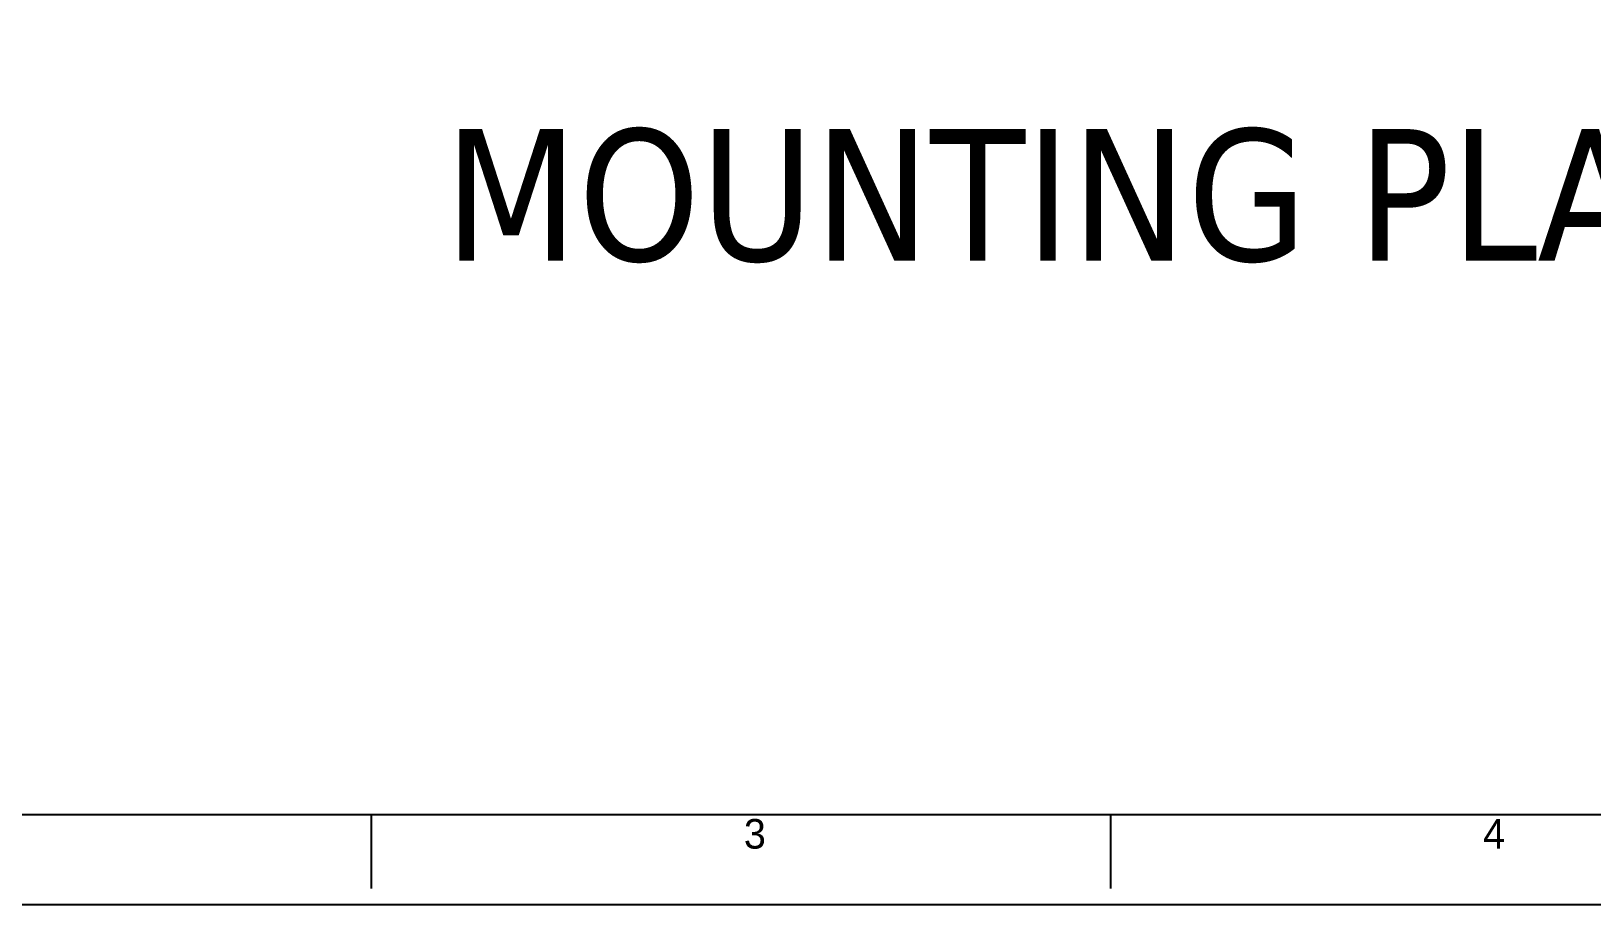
# Model space of a CAD drawing. Extents: x 867151 to 1787449, y -2071112 to -1028603.
# Drawn here: x 871090.5 to 871446, y -1033017.3 to -1032818.3 of the extents above; entities that cross this region are included whole.
import ezdxf
from ezdxf.enums import TextEntityAlignment as Align

# ---------------------------------------------------------------- set-up
doc = ezdxf.new("R2010")
doc.units = 0
doc.header["$LTSCALE"] = 4
doc.header["$MEASUREMENT"] = 0
doc.layers.get('0').update_dxf_attribs({"linetype": 'CONTINUOUS'})
doc.layers.add('Layer1', color=7, linetype='CONTINUOUS')
doc.styles.add('BZ2', font='GOTHIC.TTF')
doc.styles.add('Tahoma', font='tahoma.ttf')

msp = doc.modelspace()

# ---------------------------------------------------------------- linework, layer by layer
at = {"layer": 'Layer1'}
for p, q in [((870831.2, -1032996.74), (872178.33, -1032996.74)), ((871167.98, -1032996.74), (871167.98, -1033013.58)), ((871336.37, -1032996.74), (871336.37, -1033013.58))]:
    msp.add_line(p, q, dxfattribs=at)
msp.add_lwpolyline([(870803.57, -1032041.6), (872200.95, -1032041.6), (872200.95, -1033017.32), (870803.57, -1033017.32)], close=True, dxfattribs=at)

# ---------------------------------------------------------------- texts
at = {"insert": (871343.16, -1032855.88), "char_height": 30, "width": 595, "attachment_point": 5, "style": 'Tahoma'}
msp.add_mtext('MOUNTING PLATE', dxfattribs=at)
at = {"layer": 'Layer1', "style": 'BZ2'}
for s, p in [('3', (871255.37, -1033001.15)), ('4', (871423.77, -1033001.15))]:
    msp.add_text(s, height=6.74, dxfattribs=at).set_placement(p, align=Align.MIDDLE)

doc.saveas('drawing.dxf')
